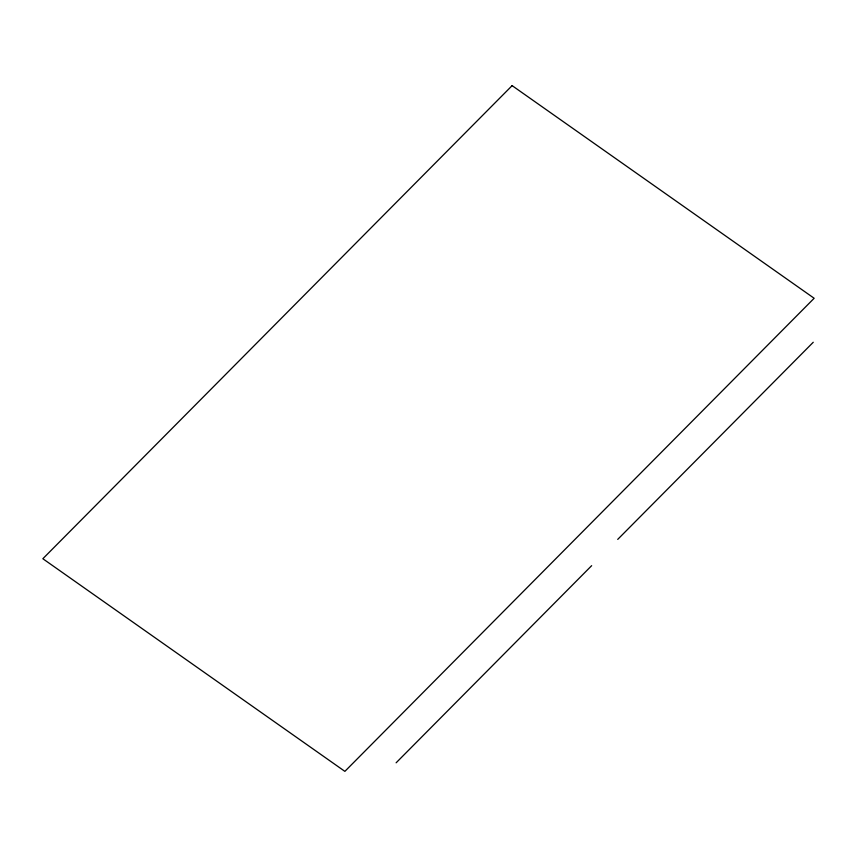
<?xml version="1.0" encoding="UTF-8"?>
<svg xmlns="http://www.w3.org/2000/svg" width="857" height="857" viewBox="0 0 857 857"><rect width="100%" height="100%" fill="white"/><g stroke="black" fill="none" stroke-linecap="round" stroke-linejoin="round"><path stroke-width="1.29" d="M396.116 762.805L591.651 565.674M617.715 539.396L813.25 342.264M512.122 85.636L42.85 558.732L344.878 771.364L814.15 298.268L512.122 85.636"/></g></svg>
